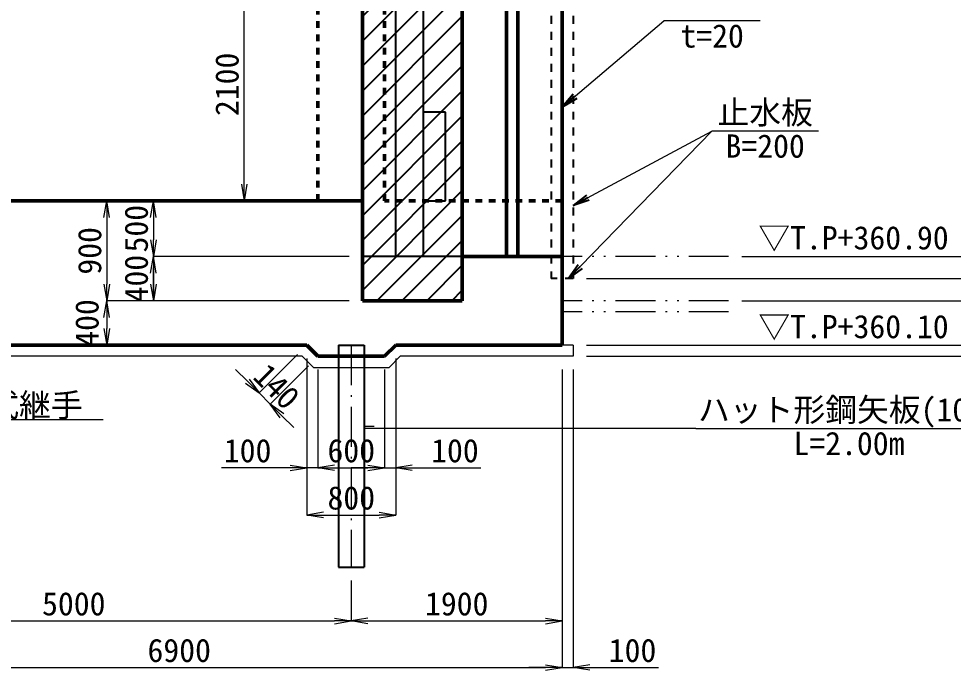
# Model space of a CAD drawing. Header units: millimetres. Extents: x 156724 to 219930, y -98905 to 17820.
# Drawn here: x 204175 to 212595, y -828 to 5042 of the extents above; entities that cross this region are included whole.
import ezdxf
from ezdxf.enums import TextEntityAlignment as Align

# ---------------------------------------------------------------- set-up
doc = ezdxf.new("R2010")
doc.units = ezdxf.units.MM
doc.header["$LTSCALE"] = 60
doc.header["$PDSIZE"] = 300
for name, pattern in [('SXF_一点短鎖線', [9.25, 6, -1.5, 0.25, -1.5]), ('SXF_二点短鎖線', [11, 6, -1.5, 0.25, -1.5, 0.25, -1.5]), ('SXF_跳び破線', [12, 6, -6]), ('点線(短)_2', [2, 1, -1])]:
    doc.linetypes.add(name, pattern=pattern)
doc.layers.get('Defpoints').update_dxf_attribs({"color": 151})
for name, color, linetype, lineweight in [('D-BMK', 2, 'SXF_一点短鎖線', 13), ('D-STR', 1, 'Continuous', 50), ('D-STR-DIM', 7, 'Continuous', 13), ('D-STR-HTXT', 7, 'Continuous', 13), ('D-STR-STR3', 4, 'Continuous', 25), ('D-STR-STR6', 7, 'Continuous', 13), ('D-STR-STR7', 1, 'Continuous', 13), ('D-STR-STRA', 1, 'Continuous', 25), ('D-STR-TXT', 7, 'Continuous', 13)]:
    doc.layers.add(name, color=color, linetype=linetype, lineweight=lineweight)
doc.styles.add('MS ゴシック', font='MS Gothic.ttf')
doc.dimstyles.new('DIM-60', dxfattribs={"dimscale": 60, "dimtxt": 3.5, "dimasz": 2.5, "dimexe": 0, "dimexo": 2, "dimgap": 0.8, "dimtad": 1, "dimdec": 0, "dimzin": 0, "dimdsep": 46, "dimtxsty": 'MS ゴシック', "dimblk": 'OPEN', "dimcen": 0.1, "dimclrd": 256, "dimclre": 256, "dimclrt": 256, "dimaunit": 1, "dimadec": 4, "dimazin": 0, "dimtfac": 1, "dimtdec": 0, "dimtmove": 0, "dimatfit": 3, "dimldrblk": 'OPEN', "dimfxl": 1, "dimtolj": 1, "dimtzin": 0, "dimlwd": -1, "dimlwe": -1, "dimarcsym": 0})
doc.dimstyles.new('DIM-60-F', dxfattribs={"dimscale": 60, "dimtxt": 3.5, "dimasz": 2.5, "dimexe": 0, "dimexo": 2, "dimgap": 0.8, "dimtad": 1, "dimdec": 0, "dimzin": 0, "dimdsep": 46, "dimtxsty": 'MS ゴシック', "dimblk": 'OPEN', "dimcen": 0.1, "dimaunit": 1, "dimadec": 4, "dimazin": 0, "dimtfac": 1, "dimtdec": 0, "dimtmove": 2, "dimatfit": 3, "dimldrblk": 'OPEN', "dimfxl": 1, "dimtolj": 1, "dimtzin": 0, "dimlwd": -1, "dimlwe": -1, "dimarcsym": 2})

# ---------------------------------------------------------------- blocks, each defined once
blk = doc.blocks.new('_Open')
at = {"color": 0, "linetype": 'ByBlock', "lineweight": -2}
for p, q in [((-1, 0.167), (0, 0)), ((-1, -0.167), (0, 0)), ((0, 0), (-1, 0))]:
    blk.add_line(p, q, dxfattribs=at)
blk = doc.blocks.new('*D479')
at = {"layer": 'D-STR-DIM', "color": 0, "transparency": 16777216}
for p, q in [((206771.1, 1980.7), (206771.1, 570.3)), ((207571.1, 1980.7), (207571.1, 570.3)), ((206921.1, 570.3), (207421.1, 570.3))]:
    blk.add_line(p, q, dxfattribs=at)
at = {"layer": 'Defpoints', "color": 0, "transparency": 16777216}
for p in [(206771.1, 2100.7), (207571.1, 2100.7), (207571.1, 570.3)]:
    blk.add_point(p, dxfattribs=at)
at = {"layer": 'D-STR-DIM', "color": 0, "transparency": 16777216, "xscale": 150, "yscale": 150, "zscale": 150, "rotation": 180}
blk.add_blockref('_Open', (206771.1, 570.3), dxfattribs=at)
at = {"layer": 'D-STR-DIM', "color": 0, "transparency": 16777216, "xscale": 150, "yscale": 150, "zscale": 150}
blk.add_blockref('_Open', (207571.1, 570.3), dxfattribs=at)
at = {"layer": 'D-STR-DIM', "color": 0, "transparency": 16777216, "insert": (207171.1, 723.3), "char_height": 210, "attachment_point": 5, "style": 'MS ゴシック'}
blk.add_mtext('\\A1;800', dxfattribs=at)
blk = doc.blocks.new('*D480')
at = {"layer": 'D-STR-DIM', "color": 0, "transparency": 16777216}
for p, q in [((206871.1, 1880.7), (206871.1, 996.1)), ((207471.1, 1880.7), (207471.1, 996.1)), ((207021.1, 996.1), (207321.1, 996.1))]:
    blk.add_line(p, q, dxfattribs=at)
at = {"layer": 'Defpoints', "color": 0, "transparency": 16777216}
for p in [(206871.1, 2000.7), (207471.1, 2000.7), (207471.1, 996.1)]:
    blk.add_point(p, dxfattribs=at)
at = {"layer": 'D-STR-DIM', "color": 0, "transparency": 16777216, "xscale": 150, "yscale": 150, "zscale": 150, "rotation": 180}
blk.add_blockref('_Open', (206871.1, 996.1), dxfattribs=at)
at = {"layer": 'D-STR-DIM', "color": 0, "transparency": 16777216, "xscale": 150, "yscale": 150, "zscale": 150}
blk.add_blockref('_Open', (207471.1, 996.1), dxfattribs=at)
at = {"layer": 'D-STR-DIM', "color": 0, "transparency": 16777216, "insert": (207171.1, 1149.1), "char_height": 210, "attachment_point": 5, "style": 'MS ゴシック'}
blk.add_mtext('\\A1;600', dxfattribs=at)
blk = doc.blocks.new('*D481')
at = {"layer": 'D-STR-DIM', "color": 0, "transparency": 16777216}
for p, q in [((206686.2, 2015.9), (206340.8, 1670.5)), ((206234.8, 1776.5), (206128.7, 1882.6)), ((206786.2, 1915.9), (206440.8, 1570.5)), ((206340.8, 1670.5), (206440.8, 1570.5)), ((206546.9, 1464.4), (206652.9, 1358.3))]:
    blk.add_line(p, q, dxfattribs=at)
at = {"layer": 'Defpoints', "color": 0, "transparency": 16777216}
for p in [(206771.1, 2100.7), (206871.1, 2000.7), (206440.8, 1570.5)]:
    blk.add_point(p, dxfattribs=at)
at = {"layer": 'D-STR-DIM', "color": 0, "transparency": 16777216, "xscale": 150, "yscale": 150, "zscale": 150}
for p, rotation in [((206340.8, 1670.5), 315), ((206440.8, 1570.5), 135)]:
    blk.add_blockref('_Open', p, dxfattribs=dict(at, rotation=rotation))
at = {"layer": 'D-STR-DIM', "color": 0, "transparency": 16777216, "insert": (206499, 1728.6), "char_height": 210, "attachment_point": 5, "rotation": 315, "style": 'MS ゴシック'}
blk.add_mtext('\\A1;140', dxfattribs=at)
blk = doc.blocks.new('*D482')
at = {"layer": 'D-STR-DIM', "transparency": 16777216}
for p, q in [((207571.1, 1980.7), (207571.1, 996.1)), ((207471.1, 1880.7), (207471.1, 996.1)), ((207321.1, 996.1), (207171.1, 996.1)), ((207471.1, 996.1), (207571.1, 996.1)), ((207721.1, 996.1), (208339.1, 996.1))]:
    blk.add_line(p, q, dxfattribs=at)
at = {"layer": 'Defpoints', "color": 0, "transparency": 16777216}
for p in [(207571.1, 2100.7), (207471.1, 2000.7), (207471.1, 996.1)]:
    blk.add_point(p, dxfattribs=at)
at = {"layer": 'D-STR-DIM', "transparency": 16777216, "xscale": 150, "yscale": 150, "zscale": 150}
blk.add_blockref('_Open', (207471.1, 996.1), dxfattribs=at)
at = {"layer": 'D-STR-DIM', "transparency": 16777216, "xscale": 150, "yscale": 150, "zscale": 150, "rotation": 180}
blk.add_blockref('_Open', (207571.1, 996.1), dxfattribs=at)
at = {"layer": 'D-STR-DIM', "transparency": 16777216, "insert": (208105.1, 1149.1), "char_height": 210, "attachment_point": 5, "style": 'MS ゴシック'}
blk.add_mtext('\\A1;100', dxfattribs=at)
blk = doc.blocks.new('*D483')
at = {"layer": 'D-STR-DIM', "transparency": 16777216}
for p, q in [((206771.1, 1980.7), (206771.1, 996.1)), ((206871.1, 1880.7), (206871.1, 996.1)), ((206621.1, 996.1), (206003, 996.1)), ((206871.1, 996.1), (206771.1, 996.1)), ((207021.1, 996.1), (207171.1, 996.1))]:
    blk.add_line(p, q, dxfattribs=at)
at = {"layer": 'Defpoints', "color": 0, "transparency": 16777216}
for p in [(206771.1, 2100.7), (206871.1, 2000.7), (206871.1, 996.1)]:
    blk.add_point(p, dxfattribs=at)
at = {"layer": 'D-STR-DIM', "transparency": 16777216, "xscale": 150, "yscale": 150, "zscale": 150}
blk.add_blockref('_Open', (206771.1, 996.1), dxfattribs=at)
at = {"layer": 'D-STR-DIM', "transparency": 16777216, "xscale": 150, "yscale": 150, "zscale": 150, "rotation": 180}
blk.add_blockref('_Open', (206871.1, 996.1), dxfattribs=at)
at = {"layer": 'D-STR-DIM', "transparency": 16777216, "insert": (206237, 1149.1), "char_height": 210, "attachment_point": 5, "style": 'MS ゴシック'}
blk.add_mtext('\\A1;100', dxfattribs=at)
blk = doc.blocks.new('*D494')
at = {"layer": 'D-STR-DIM', "color": 0, "transparency": 16777216}
for p, q in [((205870.8, 3400.7), (204968.1, 3400.7)), ((204968.1, 3250.7), (204968.1, 2650.7)), ((207151.1, 2500.7), (204968.1, 2500.7))]:
    blk.add_line(p, q, dxfattribs=at)
at = {"layer": 'Defpoints', "color": 0, "transparency": 16777216}
for p in [(205990.8, 3400.7), (204968.1, 2500.7), (207271.1, 2500.7)]:
    blk.add_point(p, dxfattribs=at)
at = {"layer": 'D-STR-DIM', "color": 0, "transparency": 16777216, "xscale": 150, "yscale": 150, "zscale": 150}
for p, rotation in [((204968.1, 3400.7), 90), ((204968.1, 2500.7), 270)]:
    blk.add_blockref('_Open', p, dxfattribs=dict(at, rotation=rotation))
at = {"layer": 'D-STR-DIM', "color": 0, "transparency": 16777216, "insert": (204815.1, 2950.7), "char_height": 210, "attachment_point": 5, "rotation": 90, "style": 'MS ゴシック'}
blk.add_mtext('\\A1;900', dxfattribs=at)
blk = doc.blocks.new('*D495')
at = {"layer": 'D-STR-DIM', "color": 0, "transparency": 16777216}
for p, q in [((207151.1, 2500.7), (204968.1, 2500.7)), ((204968.1, 2350.7), (204968.1, 2250.7)), ((205870.8, 2100.7), (204968.1, 2100.7))]:
    blk.add_line(p, q, dxfattribs=at)
at = {"layer": 'Defpoints', "color": 0, "transparency": 16777216}
for p in [(207271.1, 2500.7), (204968.1, 2100.7), (205990.8, 2100.7)]:
    blk.add_point(p, dxfattribs=at)
at = {"layer": 'D-STR-DIM', "color": 0, "transparency": 16777216, "xscale": 150, "yscale": 150, "zscale": 150}
for p, rotation in [((204968.1, 2500.7), 90), ((204968.1, 2100.7), 270)]:
    blk.add_blockref('_Open', p, dxfattribs=dict(at, rotation=rotation))
at = {"layer": 'D-STR-DIM', "color": 0, "transparency": 16777216, "insert": (204791.1, 2300.7), "char_height": 210, "attachment_point": 5, "rotation": 90, "style": 'MS ゴシック'}
blk.add_mtext('\\A1;400', dxfattribs=at)
blk = doc.blocks.new('*D496')
at = {"layer": 'D-STR-DIM', "color": 0, "transparency": 16777216}
for p, q in [((205870.8, 3400.7), (205388.1, 3400.7)), ((205388.1, 3250.7), (205388.1, 3050.7)), ((207151.1, 2900.7), (205388.1, 2900.7))]:
    blk.add_line(p, q, dxfattribs=at)
at = {"layer": 'Defpoints', "color": 0, "transparency": 16777216}
for p in [(205990.8, 3400.7), (205388.1, 2900.7), (207271.1, 2900.7)]:
    blk.add_point(p, dxfattribs=at)
at = {"layer": 'D-STR-DIM', "color": 0, "transparency": 16777216, "xscale": 150, "yscale": 150, "zscale": 150}
for p, rotation in [((205388.1, 3400.7), 90), ((205388.1, 2900.7), 270)]:
    blk.add_blockref('_Open', p, dxfattribs=dict(at, rotation=rotation))
at = {"layer": 'D-STR-DIM', "color": 0, "transparency": 16777216, "insert": (205235.1, 3150.7), "char_height": 210, "attachment_point": 5, "rotation": 90, "style": 'MS ゴシック'}
blk.add_mtext('\\A1;500', dxfattribs=at)
blk = doc.blocks.new('*D497')
at = {"layer": 'D-STR-DIM', "color": 0, "transparency": 16777216}
for p, q in [((207151.1, 2900.7), (205388.1, 2900.7)), ((205388.1, 2900.7), (205388.1, 2500.7)), ((205388.1, 2650.7), (205388.1, 2800.7)), ((205388.1, 2750.7), (205388.1, 2600.7)), ((207151.1, 2500.7), (205388.1, 2500.7))]:
    blk.add_line(p, q, dxfattribs=at)
at = {"layer": 'Defpoints', "color": 0, "transparency": 16777216}
for p in [(207271.1, 2900.7), (205388.1, 2500.7), (207271.1, 2500.7)]:
    blk.add_point(p, dxfattribs=at)
at = {"layer": 'D-STR-DIM', "color": 0, "transparency": 16777216, "xscale": 150, "yscale": 150, "zscale": 150}
for p, rotation in [((205388.1, 2900.7), 90), ((205388.1, 2500.7), 270)]:
    blk.add_blockref('_Open', p, dxfattribs=dict(at, rotation=rotation))
at = {"layer": 'D-STR-DIM', "color": 0, "transparency": 16777216, "insert": (205235.1, 2700.7), "char_height": 210, "attachment_point": 5, "rotation": 90, "style": 'MS ゴシック'}
blk.add_mtext('\\A1;400', dxfattribs=at)
blk = doc.blocks.new('*D498')
at = {"layer": 'D-STR-DIM', "color": 0, "transparency": 16777216}
for p, q in [((206751.1, 5500.7), (206205.7, 5500.7)), ((206205.7, 3550.7), (206205.7, 5350.7)), ((206751.1, 3400.7), (206205.7, 3400.7))]:
    blk.add_line(p, q, dxfattribs=at)
at = {"layer": 'Defpoints', "color": 0, "transparency": 16777216}
for p in [(206205.7, 5500.7), (206871.1, 5500.7), (206871.1, 3400.7)]:
    blk.add_point(p, dxfattribs=at)
at = {"layer": 'D-STR-DIM', "color": 0, "transparency": 16777216, "xscale": 150, "yscale": 150, "zscale": 150}
for p, rotation in [((206205.7, 5500.7), 90), ((206205.7, 3400.7), 270)]:
    blk.add_blockref('_Open', p, dxfattribs=dict(at, rotation=rotation))
at = {"layer": 'D-STR-DIM', "color": 0, "transparency": 16777216, "insert": (206052.7, 4450.7), "char_height": 210, "attachment_point": 5, "rotation": 90, "style": 'MS ゴシック'}
blk.add_mtext('\\A1;2100', dxfattribs=at)
blk = doc.blocks.new('*D507')
at = {"layer": 'D-STR-DIM', "color": 0, "transparency": 16777216}
for p, q in [((202170.8, 1880.7), (202170.8, -803.5)), ((209071.1, 1880.7), (209071.1, -803.5)), ((202320.8, -803.5), (208921.1, -803.5))]:
    blk.add_line(p, q, dxfattribs=at)
at = {"layer": 'Defpoints', "color": 0, "transparency": 16777216}
for p in [(202170.8, 2000.7), (209071.1, 2000.7), (209071.1, -803.5)]:
    blk.add_point(p, dxfattribs=at)
at = {"layer": 'D-STR-DIM', "color": 0, "transparency": 16777216, "xscale": 150, "yscale": 150, "zscale": 150, "rotation": 180}
blk.add_blockref('_Open', (202170.8, -803.5), dxfattribs=at)
at = {"layer": 'D-STR-DIM', "color": 0, "transparency": 16777216, "xscale": 150, "yscale": 150, "zscale": 150}
blk.add_blockref('_Open', (209071.1, -803.5), dxfattribs=at)
at = {"layer": 'D-STR-DIM', "color": 0, "transparency": 16777216, "insert": (205620.9, -650.5), "char_height": 210, "attachment_point": 5, "style": 'MS ゴシック'}
blk.add_mtext('\\A1;6900', dxfattribs=at)
blk = doc.blocks.new('*D508')
at = {"layer": 'D-STR-DIM', "color": 0, "transparency": 16777216}
for p, q in [((202170.8, 1880.7), (202170.8, -383.5)), ((207171.1, -19.3), (207171.1, -383.5)), ((202320.8, -383.5), (207021.1, -383.5))]:
    blk.add_line(p, q, dxfattribs=at)
at = {"layer": 'Defpoints', "color": 0, "transparency": 16777216}
for p in [(202170.8, 2000.7), (207171.1, 100.7), (207171.1, -383.5)]:
    blk.add_point(p, dxfattribs=at)
at = {"layer": 'D-STR-DIM', "color": 0, "transparency": 16777216, "xscale": 150, "yscale": 150, "zscale": 150, "rotation": 180}
blk.add_blockref('_Open', (202170.8, -383.5), dxfattribs=at)
at = {"layer": 'D-STR-DIM', "color": 0, "transparency": 16777216, "xscale": 150, "yscale": 150, "zscale": 150}
blk.add_blockref('_Open', (207171.1, -383.5), dxfattribs=at)
at = {"layer": 'D-STR-DIM', "color": 0, "transparency": 16777216, "insert": (204670.9, -230.5), "char_height": 210, "attachment_point": 5, "style": 'MS ゴシック'}
blk.add_mtext('\\A1;5000', dxfattribs=at)
blk = doc.blocks.new('*D509')
at = {"layer": 'D-STR-DIM', "color": 0, "transparency": 16777216}
for p, q in [((209071.1, 1880.7), (209071.1, -383.5)), ((207171.1, -19.3), (207171.1, -383.5)), ((207321.1, -383.5), (208921.1, -383.5))]:
    blk.add_line(p, q, dxfattribs=at)
at = {"layer": 'Defpoints', "color": 0, "transparency": 16777216}
for p in [(209071.1, 2000.7), (207171.1, 100.7), (209071.1, -383.5)]:
    blk.add_point(p, dxfattribs=at)
at = {"layer": 'D-STR-DIM', "color": 0, "transparency": 16777216, "xscale": 150, "yscale": 150, "zscale": 150, "rotation": 180}
blk.add_blockref('_Open', (207171.1, -383.5), dxfattribs=at)
at = {"layer": 'D-STR-DIM', "color": 0, "transparency": 16777216, "xscale": 150, "yscale": 150, "zscale": 150}
blk.add_blockref('_Open', (209071.1, -383.5), dxfattribs=at)
at = {"layer": 'D-STR-DIM', "color": 0, "transparency": 16777216, "insert": (208121.1, -230.5), "char_height": 210, "attachment_point": 5, "style": 'MS ゴシック'}
blk.add_mtext('\\A1;1900', dxfattribs=at)
blk = doc.blocks.new('*D529')
at = {"layer": 'D-STR-DIM', "color": 0, "transparency": 16777216}
for p, q in [((209041.1, 10300.7), (214432.4, 10300.7)), ((214432.4, 10150.7), (214432.4, 3050.7)), ((210691.1, 2900.7), (214432.4, 2900.7))]:
    blk.add_line(p, q, dxfattribs=at)
at = {"layer": 'Defpoints', "color": 0, "transparency": 16777216}
for p in [(208921.1, 10300.7), (210571.1, 2900.7), (214432.4, 2900.7)]:
    blk.add_point(p, dxfattribs=at)
at = {"layer": 'D-STR-DIM', "color": 0, "transparency": 16777216, "xscale": 150, "yscale": 150, "zscale": 150}
for p, rotation in [((214432.4, 10300.7), 90), ((214432.4, 2900.7), 270)]:
    blk.add_blockref('_Open', p, dxfattribs=dict(at, rotation=rotation))
at = {"layer": 'D-STR-DIM', "color": 0, "transparency": 16777216, "insert": (214279.4, 6655.7), "char_height": 210, "attachment_point": 5, "rotation": 90, "style": 'MS ゴシック'}
blk.add_mtext('\\A1;7400', dxfattribs=at)
blk = doc.blocks.new('*D530')
at = {"layer": 'D-STR-DIM', "color": 0, "transparency": 16777216}
for p, q in [((210691.1, 2900.7), (214432.4, 2900.7)), ((214432.4, 2750.7), (214432.4, 2250.7)), ((209291.1, 2100.7), (214432.4, 2100.7))]:
    blk.add_line(p, q, dxfattribs=at)
at = {"layer": 'Defpoints', "color": 0, "transparency": 16777216}
for p in [(210571.1, 2900.7), (209171.1, 2100.7), (214432.4, 2100.7)]:
    blk.add_point(p, dxfattribs=at)
at = {"layer": 'D-STR-DIM', "color": 0, "transparency": 16777216, "xscale": 150, "yscale": 150, "zscale": 150}
for p, rotation in [((214432.4, 2900.7), 90), ((214432.4, 2100.7), 270)]:
    blk.add_blockref('_Open', p, dxfattribs=dict(at, rotation=rotation))
at = {"layer": 'D-STR-DIM', "color": 0, "transparency": 16777216, "insert": (214279.4, 2500.7), "char_height": 210, "attachment_point": 5, "rotation": 90, "style": 'MS ゴシック'}
blk.add_mtext('\\A1;800', dxfattribs=at)
blk = doc.blocks.new('*D531')
at = {"layer": 'D-STR-DIM', "color": 0, "transparency": 16777216}
for p, q in [((209041.1, 10300.7), (214852.4, 10300.7)), ((214852.4, 2250.7), (214852.4, 10150.7)), ((209291.1, 2100.7), (214852.4, 2100.7))]:
    blk.add_line(p, q, dxfattribs=at)
at = {"layer": 'Defpoints', "color": 0, "transparency": 16777216}
for p in [(208921.1, 10300.7), (214852.4, 10300.7), (209171.1, 2100.7)]:
    blk.add_point(p, dxfattribs=at)
at = {"layer": 'D-STR-DIM', "color": 0, "transparency": 16777216, "xscale": 150, "yscale": 150, "zscale": 150}
for p, rotation in [((214852.4, 10300.7), 90), ((214852.4, 2100.7), 270)]:
    blk.add_blockref('_Open', p, dxfattribs=dict(at, rotation=rotation))
at = {"layer": 'D-STR-DIM', "color": 0, "transparency": 16777216, "insert": (214699.4, 6200.7), "char_height": 210, "attachment_point": 5, "rotation": 90, "style": 'MS ゴシック'}
blk.add_mtext('\\A1;8200', dxfattribs=at)
blk = doc.blocks.new('*D532')
at = {"layer": 'D-STR-DIM', "color": 0, "transparency": 16777216}
for p, q in [((214852.4, 2250.7), (214852.4, 2400.7)), ((209291.1, 2100.7), (214852.4, 2100.7)), ((214852.4, 2100.7), (214852.4, 2000.7)), ((209291.1, 2000.7), (214852.4, 2000.7)), ((214852.4, 1850.7), (214852.4, 1232.7))]:
    blk.add_line(p, q, dxfattribs=at)
at = {"layer": 'Defpoints', "color": 0, "transparency": 16777216}
for p in [(209171.1, 2100.7), (209171.1, 2000.7), (214852.4, 2000.7)]:
    blk.add_point(p, dxfattribs=at)
at = {"layer": 'D-STR-DIM', "color": 0, "transparency": 16777216, "xscale": 150, "yscale": 150, "zscale": 150}
for p, rotation in [((214852.4, 2100.7), 270), ((214852.4, 2000.7), 90)]:
    blk.add_blockref('_Open', p, dxfattribs=dict(at, rotation=rotation))
at = {"layer": 'D-STR-DIM', "color": 0, "transparency": 16777216, "insert": (214699.4, 1466.7), "char_height": 210, "attachment_point": 5, "rotation": 90, "style": 'MS ゴシック'}
blk.add_mtext('\\A1;100', dxfattribs=at)
blk = doc.blocks.new('*D534')
at = {"layer": 'D-STR-DIM', "color": 0, "transparency": 16777216}
for p, q in [((208291.1, 5850.7), (214012.4, 5850.7)), ((214012.4, 3050.7), (214012.4, 5700.7)), ((210691.1, 2900.7), (214012.4, 2900.7))]:
    blk.add_line(p, q, dxfattribs=at)
at = {"layer": 'Defpoints', "color": 0, "transparency": 16777216}
for p in [(208171.1, 5850.7), (214012.4, 5850.7), (210571.1, 2900.7)]:
    blk.add_point(p, dxfattribs=at)
at = {"layer": 'D-STR-DIM', "color": 0, "transparency": 16777216, "xscale": 150, "yscale": 150, "zscale": 150}
for p, rotation in [((214012.4, 5850.7), 90), ((214012.4, 2900.7), 270)]:
    blk.add_blockref('_Open', p, dxfattribs=dict(at, rotation=rotation))
at = {"layer": 'D-STR-DIM', "color": 0, "transparency": 16777216, "insert": (213859.4, 4375.7), "char_height": 210, "attachment_point": 5, "rotation": 90, "style": 'MS ゴシック'}
blk.add_mtext('\\A1;2950', dxfattribs=at)
blk = doc.blocks.new('*D535')
at = {"layer": 'D-STR-DIM', "color": 0, "transparency": 16777216}
for p, q in [((210691.1, 5500.7), (213592.4, 5500.7)), ((213592.4, 5350.7), (213592.4, 2850.7)), ((209291.1, 2700.7), (213592.4, 2700.7))]:
    blk.add_line(p, q, dxfattribs=at)
at = {"layer": 'Defpoints', "color": 0, "transparency": 16777216}
for p in [(210571.1, 5500.7), (209171.1, 2700.7), (213592.4, 2700.7)]:
    blk.add_point(p, dxfattribs=at)
at = {"layer": 'D-STR-DIM', "color": 0, "transparency": 16777216, "xscale": 150, "yscale": 150, "zscale": 150}
for p, rotation in [((213592.4, 5500.7), 90), ((213592.4, 2700.7), 270)]:
    blk.add_blockref('_Open', p, dxfattribs=dict(at, rotation=rotation))
at = {"layer": 'D-STR-DIM', "color": 0, "transparency": 16777216, "insert": (213439.4, 4100.7), "char_height": 210, "attachment_point": 5, "rotation": 90, "style": 'MS ゴシック'}
blk.add_mtext('\\A1;2800', dxfattribs=at)
blk = doc.blocks.new('*D536')
at = {"layer": 'D-STR-DIM', "color": 0, "transparency": 16777216}
for p, q in [((213592.4, 2650.7), (213592.4, 2800.7)), ((209291.1, 2700.7), (213592.4, 2700.7)), ((213592.4, 2700.7), (213592.4, 2500.7)), ((213592.4, 2550.7), (213592.4, 2400.7)), ((210691.1, 2500.7), (213592.4, 2500.7))]:
    blk.add_line(p, q, dxfattribs=at)
at = {"layer": 'Defpoints', "color": 0, "transparency": 16777216}
for p in [(209171.1, 2700.7), (210571.1, 2500.7), (213592.4, 2500.7)]:
    blk.add_point(p, dxfattribs=at)
at = {"layer": 'D-STR-DIM', "color": 0, "transparency": 16777216, "xscale": 150, "yscale": 150, "zscale": 150}
for p, rotation in [((213592.4, 2700.7), 90), ((213592.4, 2500.7), 270)]:
    blk.add_blockref('_Open', p, dxfattribs=dict(at, rotation=rotation))
at = {"layer": 'D-STR-DIM', "color": 0, "transparency": 16777216, "insert": (213439.4, 2600.7), "char_height": 210, "attachment_point": 5, "rotation": 90, "style": 'MS ゴシック'}
blk.add_mtext('\\A1;200', dxfattribs=at)
blk = doc.blocks.new('*D537')
at = {"layer": 'D-STR-DIM', "color": 0, "transparency": 16777216}
for p, q in [((210691.1, 2900.7), (214012.4, 2900.7)), ((214012.4, 2900.7), (214012.4, 2500.7)), ((214012.4, 2650.7), (214012.4, 2800.7)), ((214012.4, 2750.7), (214012.4, 2600.7)), ((210691.1, 2500.7), (214012.4, 2500.7))]:
    blk.add_line(p, q, dxfattribs=at)
at = {"layer": 'Defpoints', "color": 0, "transparency": 16777216}
for p in [(210571.1, 2900.7), (210571.1, 2500.7), (214012.4, 2500.7)]:
    blk.add_point(p, dxfattribs=at)
at = {"layer": 'D-STR-DIM', "color": 0, "transparency": 16777216, "xscale": 150, "yscale": 150, "zscale": 150}
for p, rotation in [((214012.4, 2900.7), 90), ((214012.4, 2500.7), 270)]:
    blk.add_blockref('_Open', p, dxfattribs=dict(at, rotation=rotation))
at = {"layer": 'D-STR-DIM', "color": 0, "transparency": 16777216, "insert": (213859.4, 2700.7), "char_height": 210, "attachment_point": 5, "rotation": 90, "style": 'MS ゴシック'}
blk.add_mtext('\\A1;400', dxfattribs=at)
blk = doc.blocks.new('*D395')
at = {"layer": 'D-STR-DIM', "transparency": 16777216}
for p, q in [((209071.1, 1880.7), (209071.1, -803.5)), ((209171.1, 1880.7), (209171.1, -803.5)), ((208921.1, -803.5), (208771.1, -803.5)), ((209071.1, -803.5), (209171.1, -803.5)), ((209321.1, -803.5), (209939.1, -803.5))]:
    blk.add_line(p, q, dxfattribs=at)
at = {"layer": 'Defpoints', "color": 0, "transparency": 16777216}
for p in [(209071.1, 2000.7), (209171.1, 2000.7), (209171.1, -803.5)]:
    blk.add_point(p, dxfattribs=at)
at = {"layer": 'D-STR-DIM', "transparency": 16777216, "xscale": 150, "yscale": 150, "zscale": 150}
blk.add_blockref('_Open', (209071.1, -803.5), dxfattribs=at)
at = {"layer": 'D-STR-DIM', "transparency": 16777216, "xscale": 150, "yscale": 150, "zscale": 150, "rotation": 180}
blk.add_blockref('_Open', (209171.1, -803.5), dxfattribs=at)
at = {"layer": 'D-STR-DIM', "transparency": 16777216, "insert": (209705.1, -650.5), "char_height": 210, "attachment_point": 5, "style": 'MS ゴシック'}
blk.add_mtext('\\A1;100', dxfattribs=at)

msp = doc.modelspace()

# ---------------------------------------------------------------- hatches: boundary and pattern name
at = {"layer": 'Defpoints'}
h = msp.add_hatch(dxfattribs=at)
h.set_pattern_fill('ANSI31', color=256, scale=50)
h.set_pattern_definition([(45, (-91624.49, -25771.6), (-112.2532, 112.2532), [])])
h.paths.add_polyline_path([(208171.1, 2500.7), (208171.1, 8600.7), (207271.1, 8600.7), (207271.1, 2500.7)])

# ---------------------------------------------------------------- linework, layer by layer
at = {"layer": 'D-BMK'}
msp.add_line((207171.1, 2100.7), (207171.1, 100.7), dxfattribs=at)
at = {"layer": 'D-STR'}
for p, q in [((207271.1, 9600.7), (207271.1, 2500.7)), ((208171.1, 9600.7), (208171.1, 2500.7)), ((208171.1, 6000.7), (208171.1, 2500.7)), ((208571.1, 2900.7), (208571.1, 5650.7)), ((208671.1, 2900.7), (208671.1, 5600.7)), ((209071.1, 5500.7), (209071.1, 2100.7)), ((207271.1, 3400.7), (202670.8, 3400.7)), ((209071.1, 2900.7), (208171.1, 2900.7)), ((208171.1, 2500.7), (207271.1, 2500.7)), ((206771.1, 2100.7), (202170.8, 2100.7)), ((206771.1, 2100.7), (206871.1, 2000.7)), ((207471.1, 2000.7), (207571.1, 2100.7)), ((209071.1, 2100.7), (207571.1, 2100.7)), ((206871.1, 2000.7), (207471.1, 2000.7))]:
    msp.add_line(p, q, dxfattribs=at)
at = {"layer": 'D-STR', "linetype": '点線(短)_2'}
msp.add_lwpolyline([(209071.1, 3400.7), (207471.1, 3400.7), (207471.1, 5500.7), (206871.1, 5500.7), (206871.1, 3400.7)], dxfattribs=at)
at = {"layer": 'D-STR-HTXT'}
for p, q in [((210856.6, 5022.2, -323860), (209988.4, 5022.2, -323860)), ((211380.2, 4030, -323860), (210420.2, 4030, -323860)), ((207376.1, 1368.7), (207286.1, 1368.7)), ((210275.4, 1350.7), (207286.1, 1350.7)), ((210275.4, 1350.7), (213035.4, 1350.7))]:
    msp.add_line(p, q, dxfattribs=at)
msp.add_lwpolyline([(203135, 1432.2), (204935, 1432.2)], dxfattribs=at)
at = {"layer": 'D-STR-STR3'}
for p, q in [((207056.1, 2100.7), (207056.1, 100.7)), ((207056.1, 2100.7), (207286.1, 2100.7)), ((207286.1, 2100.7), (207286.1, 100.7)), ((207056.1, 100.7), (207286.1, 100.7))]:
    msp.add_line(p, q, dxfattribs=at)
at = {"layer": 'D-STR-STR6', "linetype": 'SXF_二点短鎖線'}
for p, q in [((210571.1, 2900.7), (209071.1, 2900.7)), ((210571.1, 2500.7), (209071.1, 2500.7)), ((210571.1, 2400.7), (209071.1, 2400.7))]:
    msp.add_line(p, q, dxfattribs=at)
at = {"layer": 'D-STR-STR7'}
for p, q in [((209171.1, 2100.7), (209071.1, 2100.7)), ((209171.1, 2100.7), (209171.1, 2000.7)), ((206729.6, 2000.7), (202070.8, 2000.7)), ((206729.6, 2000.7), (206829.6, 1900.7)), ((207512.5, 1900.7), (207612.5, 2000.7)), ((209171.1, 2000.7), (207612.5, 2000.7)), ((206829.6, 1900.7), (207512.5, 1900.7))]:
    msp.add_line(p, q, dxfattribs=at)
at = {"layer": 'D-STR-STRA', "linetype": 'SXF_跳び破線', "ltscale": 0.2}
for p, q in [((208971.1, 5500.7), (208971.1, 2700.7)), ((209171.1, 2700.7, -323860), (208971.1, 2700.7, -323860))]:
    msp.add_line(p, q, dxfattribs=at)
msp.add_lwpolyline([(209171.1, 5500.7), (209171.1, 2700.7)], dxfattribs=at)
at = {"layer": 'Defpoints'}
for p, q in [((207571.1, 2900.7), (207571.1, 8600.7)), ((207821.1, 2900.7), (207821.1, 5850.7)), ((208021.1, 4200.7), (207821.1, 4200.7)), ((208021.1, 3400.7), (208021.1, 4200.7)), ((207821.1, 3400.7), (208021.1, 3400.7)), ((208171.1, 2900.7), (207271.1, 2900.7))]:
    msp.add_line(p, q, dxfattribs=at)

# ---------------------------------------------------------------- texts
at = {"layer": 'D-STR-TXT', "style": 'MS ゴシック'}
for s, p in [('t=20', (210422.5, 4992.2, -323860)), ('B=200', (210900.2, 4000, -323860)), ('L=2.00m', (211655.4, 1320.7))]:
    msp.add_text(s, height=210, dxfattribs=at).set_placement(p, align=Align.TOP_CENTER)
for s, p in [('止水板', (210900.2, 4030, -323860)), ('▽T.P+360.90', (211695.9, 2900.7, -86362.7)), ('▽T.P+360.10', (211695.9, 2100.7, -86362.7)), ('ハット形鋼矢板(10H)', (211655.4, 1350.7))]:
    msp.add_text(s, height=210, dxfattribs=at).set_placement(p, align=Align.BOTTOM_CENTER)
at = {"layer": 'D-STR-TXT', "insert": (204035, 1432.2), "char_height": 210, "attachment_point": 8, "style": 'MS ゴシック'}
msp.add_mtext('機械式継手', dxfattribs=at)

# ---------------------------------------------------------------- dimensions: what is measured, and where the dimension line sits
at = {"layer": 'D-STR-DIM'}
for base, p1, p2, angle, dimstyle, picture, middle in [((214432.4, 2900.7), (208921.1, 10300.7), (210571.1, 2900.7), 90, 'DIM-60-F', '*D529', (214279.4, 6655.7)), ((207471.1, 996.1), (207571.1, 2100.7), (207471.1, 2000.7), 180, 'DIM-60', '*D482', (208105.1, 996.1))]:
    dim = msp.add_linear_dim(base=base, p1=p1, p2=p2, angle=angle, dimstyle=dimstyle, dxfattribs=at)
    dim.commit()
    dim.dimension.update_dxf_attribs({"geometry": picture, "text_midpoint": middle, "dimtype": 160})
for base, p1, p2, picture, middle in [((214852.4, 10300.7), (209171.1, 2100.7), (208921.1, 10300.7), '*D531', (214699.4, 6200.7)), ((214012.4, 5850.7), (210571.1, 2900.7), (208171.1, 5850.7), '*D534', (213859.4, 4375.7)), ((206205.7, 5500.7), (206871.1, 3400.7), (206871.1, 5500.7), '*D498', (206052.7, 4450.7)), ((213592.4, 2700.7), (210571.1, 5500.7), (209171.1, 2700.7), '*D535', (213439.4, 4100.7)), ((204968.1, 2500.7), (205990.8, 3400.7), (207271.1, 2500.7), '*D494', (204815.1, 2950.7)), ((205388.1, 2900.7), (205990.8, 3400.7), (207271.1, 2900.7), '*D496', (205235.1, 3150.7)), ((214432.4, 2100.7), (210571.1, 2900.7), (209171.1, 2100.7), '*D530', (214279.4, 2500.7)), ((204968.1, 2100.7), (207271.1, 2500.7), (205990.8, 2100.7), '*D495', (204791.1, 2300.7))]:
    dim = msp.add_linear_dim(base=base, p1=p1, p2=p2, angle=90, dimstyle='DIM-60-F', dxfattribs=at)
    dim.commit()
    dim.dimension.update_dxf_attribs({"geometry": picture, "text_midpoint": middle})
for base, p1, p2, angle, override, picture, middle in [((205388.1, 2500.7), (207271.1, 2900.7), (207271.1, 2500.7), 90, {"dimtix": 1}, '*D497', (205235.1, 2700.7)), ((214012.4, 2500.7), (210571.1, 2900.7), (210571.1, 2500.7), 90, {"dimtix": 1}, '*D537', (213859.4, 2700.7)), ((213592.4, 2500.7), (209171.1, 2700.7), (210571.1, 2500.7), 90, {"dimtix": 1}, '*D536', (213439.4, 2600.7)), ((206440.8, 1570.5), (206771.1, 2100.7), (206871.1, 2000.7), 315, {"dimrnd": 10, "dimtix": 1}, '*D481', (206499, 1728.6))]:
    dim = msp.add_linear_dim(base=base, p1=p1, p2=p2, angle=angle, dimstyle='DIM-60-F', override=override, dxfattribs=at)
    dim.commit()
    dim.dimension.update_dxf_attribs({"geometry": picture, "text_midpoint": middle})
dim = msp.add_linear_dim(base=(214852.4, 2000.7), p1=(209171.1, 2100.7), p2=(209171.1, 2000.7), angle=90, dimstyle='DIM-60-F', override={"dimtmove": 0}, dxfattribs=at)
dim.commit()
dim.dimension.update_dxf_attribs({"geometry": '*D532', "text_midpoint": (214852.4, 1466.7), "dimtype": 160})
for base, p1, p2, picture, middle in [((206871.1, 996.1), (206771.1, 2100.7), (206871.1, 2000.7), '*D483', (206237, 996.1)), ((209171.1, -803.5), (209071.1, 2000.7), (209171.1, 2000.7), '*D395', (209705.1, -803.5))]:
    dim = msp.add_linear_dim(base=base, p1=p1, p2=p2, dimstyle='DIM-60', dxfattribs=at)
    dim.commit()
    dim.dimension.update_dxf_attribs({"geometry": picture, "text_midpoint": middle, "dimtype": 160})
for base, p1, p2, picture, middle in [((207571.1, 570.3), (206771.1, 2100.7), (207571.1, 2100.7), '*D479', (207171.1, 723.3)), ((209071.1, -803.5), (202170.8, 2000.7), (209071.1, 2000.7), '*D507', (205620.9, -650.5)), ((207171.1, -383.5), (202170.8, 2000.7), (207171.1, 100.7), '*D508', (204670.9, -230.5)), ((207471.1, 996.1), (206871.1, 2000.7), (207471.1, 2000.7), '*D480', (207171.1, 1149.1)), ((209071.1, -383.5), (207171.1, 100.7), (209071.1, 2000.7), '*D509', (208121.1, -230.5))]:
    dim = msp.add_linear_dim(base=base, p1=p1, p2=p2, dimstyle='DIM-60-F', dxfattribs=at)
    dim.commit()
    dim.dimension.update_dxf_attribs({"geometry": picture, "text_midpoint": middle})

# ---------------------------------------------------------------- leaders
at = {"layer": 'D-STR-HTXT'}
for points in [[(209071.1, 4246.7, -323860), (209988.4, 5022.2, -323860)], [(209129.4, 2700.7, -323860), (210420.2, 4030, -323860)], [(209171.1, 3359.3, -323860), (210420.2, 4030, -323860)]]:
    msp.add_leader(points, dimstyle='DIM-60-F', override={"dimtad": 0}, dxfattribs=at)

doc.saveas('drawing.dxf')
